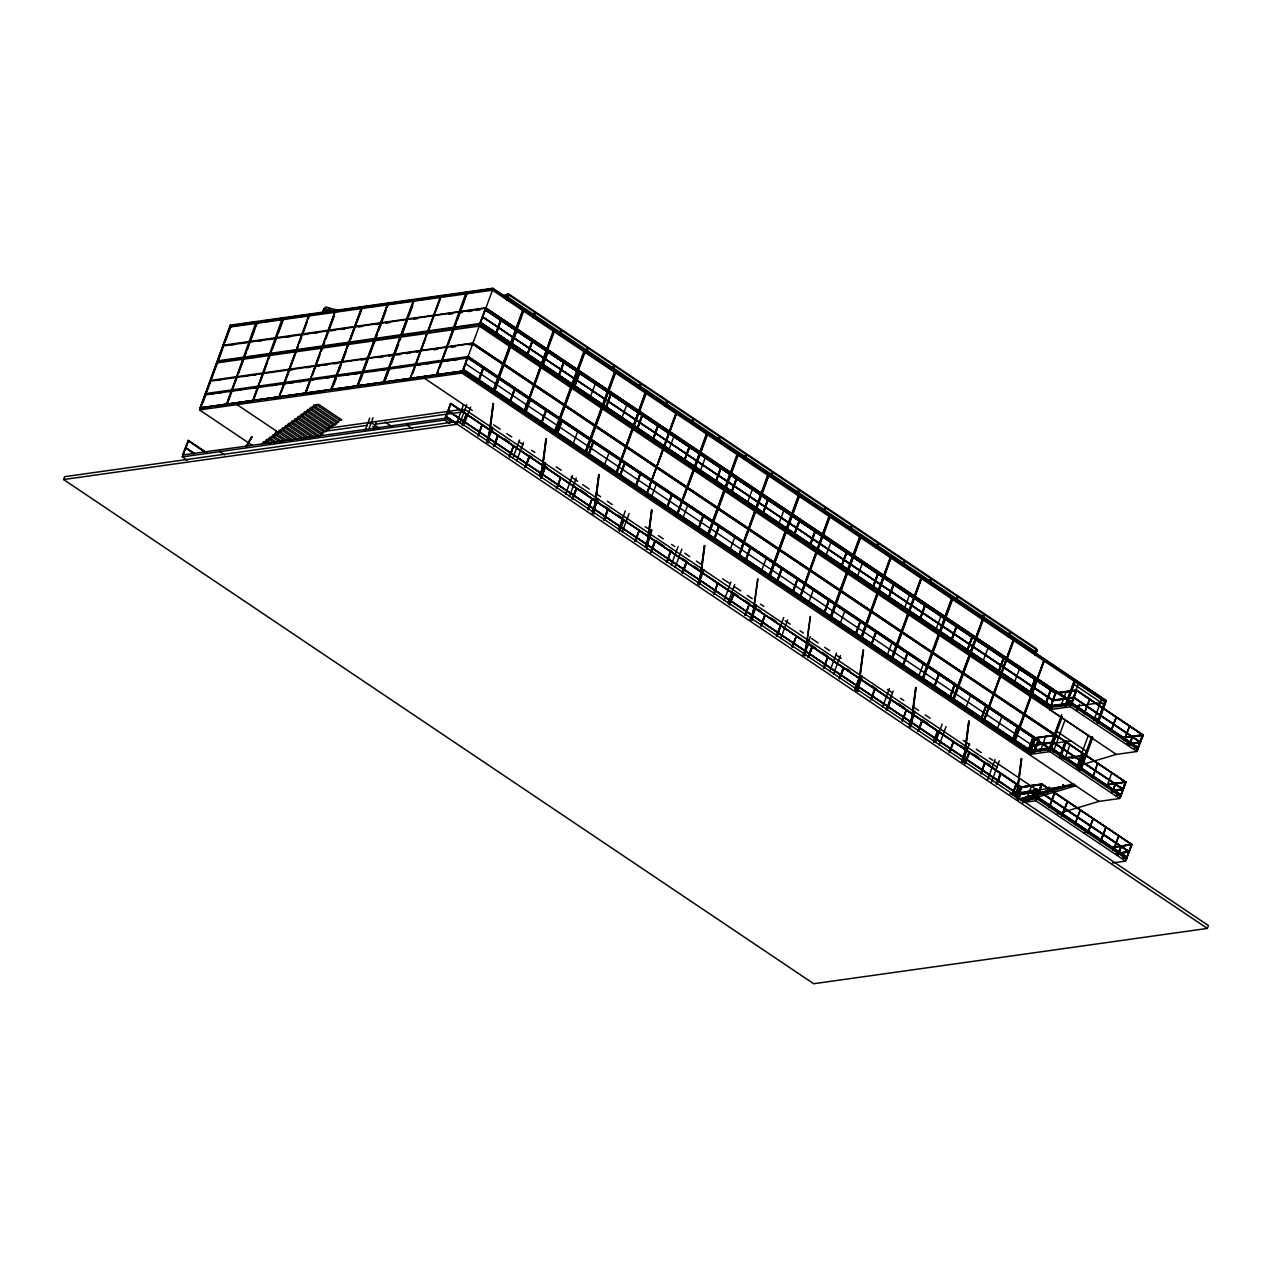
<?xml version="1.0" encoding="UTF-8"?>
<svg xmlns="http://www.w3.org/2000/svg" width="1272" height="1272" viewBox="0 0 1272 1272"><rect width="100%" height="100%" fill="white"/><g stroke="black" fill="none" stroke-linecap="round" stroke-linejoin="round"><path stroke-width="1.5" d="M487.923 442.577L493.043 403.606M488.178 442.751L493.282 403.463M506.812 300.478L507.576 296.455L506.367 295.772L507.417 295.804M488.432 442.608L493.536 403.637M507.067 300.351L507.576 296.455M541.013 476.125L545.863 439.11M541.268 476.3L546.101 438.967M541.252 478.113L546.356 439.142M593.579 513.586L598.683 474.615M593.833 513.761L598.937 474.488M594.088 513.634L599.192 474.647M646.399 549.091L651.503 510.12M646.653 549.265L651.757 509.993M646.907 549.138L652.011 510.152M699.218 584.595L704.322 545.624M699.473 584.468L704.577 545.497M699.473 584.77L704.831 545.656M752.038 620.1L757.651 579.046M752.293 620.275L757.905 579.221M804.874 655.605L810.232 616.507M805.128 655.78L810.471 616.682M857.948 689.17L863.052 650.199M857.948 691.284L863.306 650.056M858.202 691.157L863.561 650.231M910.514 726.63L915.617 687.643M910.768 726.789L915.872 687.516M911.022 726.662L916.126 687.691M963.333 762.135L968.692 721.208M963.588 762.294L968.946 721.081M963.842 762.167L969.2 721.24M1016.169 797.639L1021.273 758.653M1034.804 655.382L1035.313 651.471M1016.408 797.798L1021.511 758.525M1035.042 655.239L1035.551 651.343M1016.662 797.671L1021.766 758.7M1035.297 655.414L1035.806 651.518M1087.528 832.015L1083.839 832.778M1087.671 831.761L1063.376 815.432L1087.401 831.824M1057.111 813.937L1098.976 801.392L1119.599 798.498L1125.863 781.835L1105.384 785.047M1105.13 785.237L1125.863 781.835M1137.311 749.319L1143.29 735.168L1122.206 737.665L1142.86 734.755L1137.311 749.319L1142.59 734.962M1050.608 707.264L1055.235 693.002L1076.303 690.028L1143.162 734.978L1122.302 737.808M1111.092 847.852L1131.81 844.449L1041.45 784.204L1036.537 798.8L1042.15 784.395L1020.955 787.288M63.6 479.544L64.649 476.682L458.317 421.366L1208.4 925.555L1207.351 928.433L813.683 983.733L63.6 479.544L457.252 424.244L1207.351 928.433M182.993 455.106L188.479 440.382L182.262 456.918L187.191 460.241M200.435 408.566L230.343 325.139L492.789 288.267L1106.306 700.92L1098.229 722.846M193.646 453.532L185.823 447.569M204.538 451.894L188.192 440.43L206.605 452.578M199.911 408.328L230.407 325.441M252.254 445.359L199.545 409.918L230.518 325.743M205.523 393.461L200.372 408.264L199.672 407.787L200.626 407.612M222.807 346.477L217.719 361.582L480.339 324.217M230.868 325.378L230.693 326.348L492.948 288.871L1105.702 700.745L1097.482 723.084M202.884 402.652L205.571 395.354M206.907 391.697L210.278 382.554M211.613 378.897L223.045 347.844M225.065 342.359L231.122 325.918L230.343 325.139M226.543 404.528L256.165 321.88L257.357 322.229L256.022 325.886M226.511 404.273L257.357 322.229M231.806 391.665L227.1 404.448L225.907 404.114M233.158 388.008L237.196 377.053M238.532 373.396L245.925 353.282M247.277 349.641L254.67 329.528M220.469 449.684L219.754 451.64L224.683 454.963M237.753 402.699L237.037 404.655L290.7 440.637M254.32 357.671L255.036 355.715M267.533 321.784L268.01 320.465M252.794 400.839L282.4 318.191L283.608 318.541L278.218 333.153M252.746 400.601L283.608 318.541M258.725 386.147L253.351 400.76L252.158 400.426M260.076 382.49L267.47 362.393M268.805 358.736L270.157 355.079M272.176 349.609L276.883 336.81M279.029 397.166L309.287 314.931M278.997 396.912L309.207 314.423L308.508 318.509M262.525 443.801L263.24 441.845L268.106 441.161L271.206 443.244M281.605 391.601L288.998 371.504M290.35 367.846L298.411 345.92M299.763 342.263L301.782 336.778M303.118 333.121L307.156 322.166M264.958 443.467L266.389 439.54L271.27 438.856L275.913 441.988M268.106 441.161L269.553 437.25L274.418 436.566L282.177 441.766M271.27 438.856L272.717 434.945L277.582 434.261L286.884 440.51M274.116 436.328L275.976 431.303M274.418 436.566L275.865 432.639L280.746 431.955L293.132 440.287M277.582 434.261L279.029 430.349L283.895 429.666L297.839 439.031M322.388 312.658L323.724 309.001L325.918 309.637M322.834 312.785L324.408 308.269L326.093 308.031L325.235 310.384L323.549 310.622M323.486 312.976L325.68 306.981L339.831 310.813M280.746 431.955L282.177 428.044L287.059 427.36L304.103 438.808M283.895 429.666L285.341 425.738L290.207 425.055L310.352 438.602M287.059 427.36L288.49 423.449L293.371 422.765L315.059 437.345M290.207 425.055L291.654 421.143L296.519 420.46L319.765 436.073L323.645 431.828L326.077 431.478L327.524 427.567M293.371 422.765L294.818 418.838L299.683 418.154L322.929 433.784M305.28 393.477L335.458 310.734L305.232 393.223M306.504 391.569L310.543 380.598M312.562 375.113L319.956 355.015M321.307 351.358L324.662 342.232M326.014 338.575L334.075 316.649M296.519 420.46L297.966 416.548L302.847 415.865L326.077 431.478M299.683 418.154L301.13 414.243L305.995 413.559L329.241 429.173L329.957 427.217L335.554 424.578L339.433 420.317L341.866 419.983L318.62 404.353L313.755 405.037L312.308 408.964L307.442 409.648L305.995 413.559M302.847 415.865L304.278 411.937L309.16 411.253L332.405 426.883M309.16 411.253L310.591 407.342L315.472 406.658L338.718 422.272M315.472 406.658L316.187 404.703L339.433 420.317M331.515 389.789L361.773 307.554M330.879 389.359L362.329 307.474M331.483 389.534L361.741 307.299M334.091 384.224L336.11 378.738M338.797 371.44L341.5 364.126M342.836 360.469L346.207 351.326M348.21 345.857L355.619 325.743M356.955 322.102L361.661 309.303M357.766 386.1L387.944 303.372L387.229 307.442M357.13 385.67L387.944 303.372M357.734 385.845L387.976 303.611M360.342 380.535L368.403 358.609M369.755 354.952L377.148 334.854M378.5 331.197L385.893 311.099M364.921 431.113L369.691 418.138M384.001 382.411L413.623 299.763L414.815 300.097L413.623 299.763M383.365 381.982L414.195 299.683M383.969 382.156L414.227 299.938M385.241 380.503L389.948 367.719M391.299 364.062L398.692 343.965M400.028 340.308L407.422 320.21M408.773 316.553L412.812 305.582M368.975 428.791L373.078 417.661M373.459 429.491L376.194 422.065M410.252 378.722L440.51 296.503M410.22 378.468L441.066 296.424M412.828 373.157L414.847 367.688M416.183 364.031L420.221 353.06M421.573 349.403L425.595 338.447M426.947 334.79L434.34 314.693M435.692 311.036L440.398 298.236M407.915 423.353L407.199 425.309L412.144 428.632M425.214 376.369L424.482 378.325L472.262 410.427M441.782 331.34L442.497 329.384M454.978 295.438L455.471 294.134M436.487 375.033L466.108 292.385L467.317 292.735L465.965 296.392M436.455 374.779L467.317 292.735M438.395 371.297L437.059 374.954L435.867 374.604M439.746 367.656L447.14 347.542M448.491 343.901L455.885 323.788M457.22 320.147L464.614 300.033M452.005 422.511L445.057 417.979L450.908 403.51L1021.273 787.495L1041.895 784.601M462.34 371.456L467.635 356.637L1053.661 751.45L1050.736 749.86M472.437 344.044L472.612 343.09L210.802 380.376M1052.071 709.251L479.639 324.471L484.918 309.653L1055.553 693.431M485.395 308.81L485.586 307.84L223.777 345.141M492.789 288.267L492.598 289.221L1105.813 701.031M182.262 456.918L444.691 420.046L450.622 403.558L1021.67 787.13L1017.568 798.069M199.545 409.918L461.975 373.062L492.948 288.871M455.662 423.385L445.916 416.342L456.092 422.956M1039.256 791.772L1018.634 794.682L447.983 410.729L1018.777 794.285M462.817 371.392L1030.654 752.261M1033.977 752.786L463.072 369.755L1032.18 752.07M465.552 363.697L1035.615 747.602M1049.972 748.97L467.396 357.75L468.191 356.526L1038.97 740.145L1034.343 752.706M210.516 381.155L473.136 343.329L1126.006 782.153L1120.712 796.51L1050.29 749.431M1071.739 703.289L1050.831 706.103L480.498 322.373L1051.292 705.928M1052.914 700.618L482.565 316.76L1053.343 700.316M223.49 345.92L486.111 308.094L1071.914 701.858L485.586 307.84M493.075 289.157L1106.052 700.379L1105.877 701.349L492.487 289.046M182.977 454.963L445.757 418.186L450.717 403.876M462.881 371.71L467.778 356.955M456.6 423.512L463.421 404.973M457.252 424.244L458.317 421.366M459.971 423.035L466.792 404.496M1036.553 648.8L508.323 293.737L507.464 296.09L504.889 297.028M506.765 299.906L508.736 294.786L1036.966 649.849L1034.995 654.969M507.226 300.033L508.546 296.408L507.385 295.629M462.102 424.959L466.379 414.147L462.42 424.912M462.467 425.198L466.76 414.386L462.801 425.166M463.771 425.595L470.608 407.056M523.476 309.175L492.98 392.046L493.933 391.871M493.457 391.983L523.953 309.096L522.999 309.287L492.741 391.522L493.695 391.331M477.811 435.517L482.104 424.705L478.177 435.771M478.51 435.724L482.136 424.991M486.683 440.287L491.469 427.297M486.572 442.052L492.026 427.217M486.604 442.306L492.057 427.472M487.192 442.481L492.662 427.646M533.636 317.777L534.971 314.152L533.811 313.373M493.52 446.075L497.813 435.263L493.854 446.027M493.886 446.329L498.179 435.517L494.22 446.281M554.115 329.766L523.619 412.637L524.573 412.462L554.831 330.227L553.877 330.418M554.226 330.052L524.016 412.541L553.638 329.877L554.338 330.354M509.229 456.632L513.522 445.82L509.595 456.887M509.929 456.839L513.554 446.122M512.791 458.54L519.628 440.001M558.885 334.759L560.221 331.133L561.381 331.913L560.046 335.538M516.607 461.1L523.428 442.561M524.938 467.206L529.232 456.378L525.272 467.158M525.304 467.444L529.597 456.632L525.638 467.396M554.497 432.591L555.212 433.052L585.47 350.818L584.754 350.356M554.608 432.877L584.834 350.404M554.735 433.18L585.215 350.293L584.261 350.484L554.02 432.703L554.974 432.512M539.503 475.792L544.289 462.801M585.295 352.503L586.63 348.878L587.791 349.657M540.139 476.205L544.845 462.722M540.711 476.125L545.481 463.151M540.648 477.763L544.941 466.951L540.982 477.716M541.029 478.002L545.306 467.19L541.347 477.97M556.357 488.321L560.65 477.509L556.739 488.575M557.057 488.528L560.698 477.795M565.627 494.045L572.448 475.505M611.705 370.263L613.04 366.638L614.201 367.417M615.394 370.947L584.897 453.834L585.851 453.643L616.109 371.424L615.155 371.599M569.427 496.605L576.248 478.065M585.359 453.77L615.855 370.883L614.901 371.074L584.659 453.293L585.597 453.118M572.082 498.878L576.359 488.066L572.4 498.831M572.448 499.133L576.741 488.321L572.782 499.085M587.791 509.436L592.084 498.624L588.157 509.69M588.491 509.643L592.116 498.926M592.339 511.296L596.425 500.166M638.115 388.024L639.45 384.382L640.611 385.162L639.275 388.803M592.243 513.316L597.713 498.481M592.959 511.726L597.061 500.596M592.847 513.49L598.301 498.656M646.033 391.538L615.537 474.424L616.491 474.233L646.733 392.015L645.794 392.189M646.144 391.84L615.918 474.313L645.54 391.665L646.255 392.126M603.5 520.01L607.793 509.182L603.834 519.962M603.866 520.248L608.159 509.436L604.2 520.2M618.446 529.565L625.268 511.01M664.525 405.768L665.86 402.143L667.021 402.922L665.685 406.547M619.21 530.567L623.503 519.755L619.543 530.519M619.575 530.806L623.868 519.994L619.909 530.774M622.247 532.109L629.068 513.57M646.526 494.665L676.752 412.176L646.558 494.919M634.919 541.125L639.212 530.313L635.285 541.379M635.618 541.331L639.26 530.599M645.158 546.801L651.296 530.106M645.715 546.722L651.852 530.027M645.794 547.23L650.533 533.986M646.351 547.151L651.121 534.16M650.628 551.682L654.921 540.87L650.294 553.431M651.01 551.937L655.287 541.125L651.328 551.889M707.296 432.734L676.815 515.605L707.773 432.671L706.819 432.846L676.561 515.081L677.515 514.89M666.353 562.24L670.63 551.428L666.719 562.494M667.037 562.447L670.678 551.73M671.266 565.07L678.087 546.515M717.344 441.273L718.68 437.648L719.841 438.427M675.066 567.614L681.887 549.075M682.062 572.813L686.339 562.001L682.38 572.766M682.428 573.052L686.721 562.24L682.762 573.004M737.935 453.325L707.439 536.212L708.393 536.021L738.65 453.786L737.696 453.977M707.836 536.1L738.062 453.611M707.916 536.148L707.2 535.671L737.458 453.452L738.173 453.913M697.772 583.371L702.065 571.176M698.09 583.323L701.731 572.607M743.754 459.033L745.09 455.392L746.251 456.187M697.851 584.087L703.384 569.745M698.471 583.578L702.096 572.845M699.171 582.655L703.957 569.665M713.481 593.929L717.774 583.117L713.846 594.183M714.18 594.135L717.806 583.403M738.793 556.087L738.078 556.802L739.032 556.611L769.29 474.392L768.574 473.915M738.444 556.436L768.654 473.963M738.555 556.739L769.051 473.852L768.097 474.043L738.396 556.182M724.086 600.575L730.907 582.019M770.164 476.777L771.5 473.152L772.676 473.931M727.886 603.135L734.723 584.579M729.19 604.486L733.483 593.674L729.524 604.438M729.556 604.741L733.849 593.929L729.889 604.693M744.899 615.044L749.192 604.232L745.265 615.298M745.599 615.25L749.24 604.534M750.114 619.671L755.584 604.82M750.687 619.591L756.14 604.741M796.59 494.538L797.926 490.913L799.086 491.692M751.434 618.24L756.204 605.249M751.99 618.16L756.093 607.03M799.213 494.506L768.717 577.393L769.671 577.202L799.929 494.983L798.975 495.158M769.194 577.329L799.691 494.442L798.737 494.633L768.479 576.868L769.433 576.677M760.608 625.617L764.901 614.805L760.942 625.57M760.99 625.856L765.267 615.044L761.308 625.808M776.333 636.175L780.611 625.363L776.651 636.127M776.699 636.413L783.743 617.524M777.017 636.382L780.658 625.649M780.722 638.639L787.543 620.084M829.853 515.112L799.357 597.983L800.311 597.808L830.568 515.573L829.614 515.764M829.964 515.399L799.754 597.888L829.376 515.224L830.075 515.685M792.043 646.733L796.32 635.921L792.408 646.987M792.742 646.939L796.367 636.207M802.934 655.175L808.404 640.341M803.507 655.096L810.328 636.541M803.538 655.35L808.324 642.36M804.826 653.665L808.913 642.535M807.752 657.29L812.045 646.478L808.07 657.242M808.118 657.545L812.411 646.733L808.451 657.497M830.234 617.922L830.95 618.399L861.208 536.164L860.492 535.703M830.346 618.224L860.572 535.735M830.457 618.51L860.953 535.639L859.999 535.814L829.757 618.049L830.711 617.858M823.461 667.848L827.754 657.036L823.827 668.102M824.161 668.054L827.786 657.338M829.742 671.584L836.563 653.029M875.82 547.787L877.155 544.162L878.316 544.941M833.542 674.144L840.363 655.589M839.17 678.421L843.463 667.609L839.504 678.374M839.536 678.66L843.829 667.848L839.87 678.612M861.064 636.811L890.639 556.405L891.593 556.23L861.096 639.101M891.131 556.293L860.635 639.18L861.589 638.989L891.274 556.834M854.879 688.979L859.172 678.167L855.213 688.931M855.261 689.233L859.538 678.405L855.579 689.186M855.77 690.68L858.489 683.255M859.856 679.55L861.224 675.845M902.23 565.547L903.565 561.922L904.726 562.701M856.358 690.855L861.78 675.766M857.646 689.17L861.732 678.04M870.589 699.536L874.882 688.724L870.97 699.791M871.288 699.743L874.929 689.011M921.771 576.884L891.274 659.77L892.229 659.58L921.914 577.424M891.656 659.659L921.882 577.186M891.736 659.707L891.02 659.23L921.278 577.011L922.232 576.82L921.532 577.536M882.561 707.089L889.382 688.534M929.8 584.087L931.136 580.445L929.975 579.666M886.314 710.094L893.183 691.093M886.632 710.046L890.273 699.33M886.679 710.348L890.972 699.536L886.997 710.301M902.023 720.652L906.3 709.84L902.389 720.906M902.723 720.858L906.348 710.142M922.152 679.709L922.868 680.17L953.11 597.951L952.41 597.474L922.264 679.995M922.375 680.297L952.871 597.411L951.917 597.602L921.659 679.836L922.613 679.645M909.273 724.325L914.043 711.35M909.194 726.36L914.616 711.271M909.909 724.754L913.996 713.624M909.782 726.535L914.568 713.544M956.21 601.831L957.546 598.206L956.385 597.427M917.732 731.225L922.025 720.413L918.05 731.177M918.098 731.464L922.391 720.652L918.432 731.416M933.441 741.783L937.734 730.971L933.775 741.735M933.807 742.037L938.1 731.209L934.141 741.989M935.381 742.594L942.202 724.054M953.014 700.888L983.033 618.081M939.181 745.154L946.018 726.598M949.151 752.34L953.443 741.528L949.516 752.595M949.85 752.547L953.491 741.815M961.409 761.69L966.863 746.855M961.966 761.61L967.436 746.775M1007.869 636.557L1009.205 632.931L1010.366 633.71L1009.046 637.336M962.045 762.119L967.467 747.03M962.602 762.039L969.439 743.484M964.86 762.898L969.153 752.086L964.526 764.647M965.241 763.152L969.518 752.34L965.559 763.105M1013.784 638.957L983.574 721.447L1013.752 638.703M1013.911 639.26L983.177 721.542L984.131 721.367L1014.388 639.132L1013.434 639.323M980.569 773.456L984.862 762.644L980.951 773.71M981.269 773.662L984.91 762.946M987.517 779.959L995.038 759.559M1035.456 655.096L1036.791 651.471L1035.631 650.676M991.333 782.519L999.283 760.879M996.294 784.029L1000.571 773.217L996.612 783.981M996.66 784.268L1000.953 773.456L996.978 784.22M1014.245 739.779L1044.392 659.293L1014.182 741.783M1014.054 741.497L1014.77 741.958L1044.789 659.198L1014.881 740.209M1014.293 742.069L1013.577 741.608M1012.003 794.587L1016.296 783.775L1012.321 794.539M1012.369 794.841L1016.662 784.013L1012.703 794.793M1035.535 737.983L1030.05 752.579L1035.647 738.173M1016.694 797.735L1020.653 786.971L1041.72 783.997L1131.953 844.767L1126.34 859.157L1131.524 844.354M1033.325 752.547L1038.683 739.986L1034.009 752.754M1016.869 797.862L1020.987 786.923M1033.643 752.499L1038.27 739.938M1055.553 692.954L1050.131 707.471L1071.453 704.783L1076.732 690.426L1055.537 693.304M1017.059 797.989L1021.305 786.875M1038.588 739.891L1033.691 752.786L463.485 369.309M1143.146 734.85L1136.882 751.514L1116.275 754.407L1049.718 709.665L1055.967 693.002M1017.25 798.116L1021.4 786.986M1017.934 799.436L1020.573 792.265M1020.891 792.218L1018.3 799.691L1065.872 785.444M1018.634 799.643L1021.273 792.456M1040.353 751.132L1045.6 736.488M1026.234 800.247L1031.513 785.889M1060.816 706.278L1066.095 691.92M1048.255 751.243L1061.691 714.689M1064.378 707.391L1074.474 679.979L1075.428 679.789L1065.491 706.183M1035.329 789.848L1032.355 797.067L1034.629 789.642M1049.479 749.335L1061.579 716.438M1064.95 707.312L1074.951 679.852M1031.989 796.813L1034.963 789.594M1049.511 749.59L1061.627 716.692M1032.355 797.067L1034.995 789.896M1050.116 749.765L1062.215 716.867M1066.254 705.896L1075.667 680.313L1074.713 680.504M1056.158 735.089L1034.963 737.983L1029.668 752.34L1050.64 749.542L1055.84 734.882L1035.217 737.776L1029.255 754.519L1049.877 751.625L1056.142 734.962M1058.24 737.808L1058.956 737.092L1058.24 737.808L472.325 343.869M485.284 308.619L1071.453 701.921M1053.248 751.959L1065.157 719.618M1070.547 704.974L1078.767 682.635M1021.527 800.756L1036.521 798.657L1041.72 783.997M1022.64 802.584L1035.758 800.74L1042.022 784.077L1131.81 844.449L1110.631 847.454L1131.953 844.767M1049.718 709.665L1070.324 706.771L1076.589 690.108M1060.037 755.425L1065.411 740.797M1076.843 709.744L1078.195 706.087M1049.384 787.225L1047.413 792.615L1048.033 788.815M1059.926 757.174L1065.984 740.717M1077.4 709.665L1078.751 706.008M1049.066 787.273L1047.413 792.615M1059.958 757.412L1066.016 740.972M1077.448 709.903L1079.467 704.434M1061.23 755.759L1066.62 741.147M1064.934 759.018L1069.895 744.708M1049.003 807.179L1054.615 792.774L1049.336 807.132M1084.062 713.528L1089.675 699.123L1084.428 713.783M1063.456 784.601L1061.802 788.243L1063.122 784.649M1078.91 768.797L1076.684 766.491L1081.454 768.956M1085.414 755.266L1085.7 756.172L1081.486 753.437L1082.186 752.722M1098.96 720.143L1094.683 717.535L1098.149 720.683M1076.494 767.588L1088.403 735.232M1093.793 720.604L1102.013 698.249M1061.834 815.797L1067.447 801.392L1062.152 815.75M1080.23 768.177L1091.662 737.108M1097.036 722.496L1105.098 700.57L1106.052 700.379M1080.119 769.926L1092.219 737.029M1103.031 708.361L1097.736 722.719L1105.527 700.141M1063.519 815.781L1087.814 832.111M1080.151 770.18L1092.251 737.283M1080.659 769.862L1080.85 768.908M1080.755 770.355L1092.855 737.458M1074.665 824.431L1080.262 810.026L1075.031 824.669M1092.457 777.51L1097.736 763.152L1092.823 777.764M1110.679 731.416L1116.291 717.01L1111.013 731.368M1087.481 833.049L1093.093 818.643L1087.814 833.001M1122.556 737.871L1143.019 735.359L1076.033 690.219M1106.767 787.13L1111.728 772.82M1124.003 740.368L1129.6 725.962L1124.369 740.622M1111.696 792.377L1115.687 783.6L1112.396 792.567M1128.979 745.376L1132.287 736.409M1112.062 792.615L1115.321 783.345M1129.345 745.63L1132.605 736.361L1129.679 745.583M1100.312 841.667L1105.925 827.261L1100.646 841.619M1125.307 781.946L1120.712 796.51M1120.346 796.256L1125.561 781.739M1113.143 850.3L1118.756 835.895L1113.509 850.539M1117.643 854.975L1120.95 846.007M1117.977 854.927L1121.268 845.959L1118.994 853.385M1118.676 853.433L1121.316 846.262M1112.428 862.941L1125.561 861.112L1131.539 844.481M1123.24 858.282L1127.103 857.233L1037.316 796.876M245.687 447.14L251.602 436.821M323.724 309.001L324.885 309.796L322.484 313.039L324.646 309.668M245.941 447.315L251.776 436.884M246.132 447.378L252.031 437.059M508.323 293.737L503.187 295.597M1082.011 764.679L1116.275 754.407M1014.341 795.604L1031.465 790.468M1014.229 795.986L1037.078 789.133M1014.547 796.192L1037.396 789.356M1017.982 799.5L1059.846 786.955M1020.096 799.532L1071.485 784.124M1021.321 800.231L1074.601 784.252M1026.266 800.597L1075.73 785.762M240.774 324.185L230.55 325.998M244.685 323.629L258.391 321.705M262.318 321.164L268.185 320.337M272.113 319.781L276.024 319.224M279.935 318.684L313.23 314.009M317.157 313.453L330.863 311.529M334.775 310.972L340.658 310.145M344.569 309.605L348.496 309.048M352.408 308.508L385.702 303.817M389.614 303.277L403.319 301.353M407.247 300.796L413.114 299.969M417.041 299.429L420.953 298.872M424.864 298.316L430.747 297.489M434.658 296.948L458.159 293.641M462.086 293.101L475.792 291.161M479.703 290.62L493.409 288.696L489.211 290.032M230.168 326.093L231.122 325.918M244.399 324.424L248.31 323.867M254.193 323.04L258.105 322.484M262.032 321.943L265.943 321.387M271.826 320.56L275.738 320.019M299.238 316.712L305.121 315.885M316.871 314.232L320.783 313.691M326.65 312.864L330.577 312.308M334.488 311.767L338.416 311.211M344.283 310.384L348.194 309.827M354.077 309.017L359.944 308.19M371.694 306.536L377.577 305.709M389.327 304.056L395.21 303.229M399.122 302.688L403.033 302.132M406.961 301.575L410.872 301.035M416.755 300.208L428.505 298.554M444.167 296.36L450.034 295.533M461.8 293.88L467.667 293.053M471.578 292.496L475.505 291.956M479.417 291.399L483.328 290.843M230.041 327.047L492.471 290.175L1105.225 702.049M508.736 294.786L507.051 295.025L506.177 297.378L507.862 297.139L1036.108 652.202L1034.406 652.441M231.329 344.823L235.24 344.267M241.108 343.44L245.035 342.899M258.741 340.976L262.652 340.419M268.535 339.592L272.447 339.036M286.152 337.112L290.08 336.571M303.785 334.647L307.697 334.091M313.58 333.264L317.491 332.708M331.197 330.784L335.124 330.243M340.991 329.416L344.919 328.86M358.625 326.936L362.536 326.379M376.242 324.455L380.169 323.915M386.036 323.088L389.963 322.531M413.464 319.24L417.375 318.684M448.714 314.279L452.625 313.723M458.508 312.912L462.42 312.356M468.303 311.529L472.214 310.972M476.125 310.432L480.053 309.875M485.3 309.907L479.528 324.296M523.237 309.827L524.191 309.637L494.108 392.078M479.639 324.471L480.339 323.756L1051.562 708.297M239.263 358.561L251.013 356.907M256.896 356.08L260.808 355.524M264.735 354.983L268.646 354.427M274.514 353.6L278.441 353.06M329.353 345.905L333.28 345.348M337.191 344.807L341.103 344.251M346.986 343.424L350.897 342.868M354.824 342.327L358.736 341.771M401.825 335.729L405.736 335.172M409.663 334.615L413.575 334.075M419.442 333.248L423.369 332.692M427.281 332.151L431.192 331.595M464.487 326.92L468.414 326.363M216.828 362.933L479.274 326.061L1092.012 737.935M516.353 330.768L511.439 345.38L516.718 331.022M473.136 343.329L902.071 631.643L901.355 632.359M216.399 380.344L220.31 379.787M243.811 376.48L247.738 375.94M251.649 375.383L255.561 374.827M288.855 370.152L292.783 369.611M306.488 367.688L310.4 367.131M316.283 366.304L320.194 365.748M324.122 365.207L328.033 364.651M333.9 363.824L337.827 363.283M361.328 359.976L365.239 359.42M378.945 357.496L382.872 356.955M388.739 356.128L392.666 355.572M396.578 355.031L400.489 354.475M406.372 353.648L410.284 353.091M416.167 352.265L420.078 351.724M433.784 349.8L437.711 349.244M451.417 347.32L455.328 346.763M469.034 344.839L472.961 344.299L472.612 343.09M205.126 393.652L468.191 356.526M468.096 357.035L498.735 377.625M209.403 394.32L213.314 393.764M217.226 393.223L221.153 392.666M228.976 391.569L232.903 391.013M236.815 390.472L240.726 389.916M254.448 387.992L258.359 387.435M272.065 385.511L275.992 384.955M281.859 384.144L285.771 383.588M289.698 383.031L293.609 382.49M299.492 381.664L303.404 381.107M309.287 380.28L313.198 379.74M326.904 377.816L330.815 377.259M344.537 375.335L348.449 374.779M354.332 373.952L358.243 373.411M371.949 371.488L375.86 370.931M381.743 370.104L385.655 369.548M399.376 367.624L403.288 367.083M416.993 365.159L420.905 364.603M426.788 363.776L430.699 363.22M444.421 361.296L448.332 360.755M454.199 359.928L458.127 359.372M548.137 352.137L542.81 366.209M278.393 396.737L279.586 397.087M304.644 393.048L305.837 393.398M409.616 378.293L410.808 378.643M463.056 370.74L1030.972 753.072M199.911 407.867L462.706 371.106M199.799 408.153L463.056 371.201M202.391 408.296L206.318 407.74M220.024 405.816L223.936 405.275M229.819 404.448L233.73 403.892M237.641 403.351L241.569 402.795M247.436 401.968L253.319 401.141M274.863 398.12L280.73 397.293M292.481 395.64L296.408 395.083M310.114 393.159L314.025 392.619M319.908 391.792L323.819 391.235M337.525 389.312L341.453 388.755M347.32 387.944L351.247 387.388M364.953 385.464L368.864 384.907M382.57 382.983L386.497 382.427M392.364 381.616L396.292 381.059M402.159 380.233L406.07 379.676M409.997 379.135L413.909 378.579M419.792 377.752L423.703 377.212M437.409 375.272L441.336 374.731M455.042 372.807L458.953 372.251M499.053 377.768L494.14 392.364L499.435 378.007M188.272 440.748L182.627 454.851M595.28 383.826L589.954 397.882M530.853 399.138L525.527 413.193M185.41 447.998L193.932 453.5M327.174 428.394L461.911 409.457M367.846 423.163L371.217 422.686L379.454 428.219M461.577 409.997L464.948 409.52L996.978 767.143M329.241 429.173L326.809 429.523L303.563 413.893M322.547 431.621L367.449 425.309M375.256 424.212L461.18 412.144M319.765 436.073L317.332 436.423L294.086 420.793M626.698 404.941L621.372 419.013M577.981 430.81L572.654 444.882M673.826 436.63L668.5 450.685M707.057 433.386L708.011 433.195L677.197 515.51M609.415 451.942L604.089 465.997M705.26 457.745L699.934 471.817M656.543 483.614L651.216 497.686M646.876 494.299L646.176 495.015L677.133 412.064L676.179 412.255L646.494 494.411M752.388 489.434L747.062 503.489M687.961 504.745L682.635 518.801M783.806 510.549L778.48 524.62M735.105 536.418L729.778 550.49M830.95 542.238L825.623 556.293M766.523 557.549L761.197 571.605M862.368 563.353L857.042 577.424M813.651 589.222L808.34 603.294M909.496 595.042L904.185 609.097M845.085 610.353L839.759 624.409M940.93 616.157L935.604 630.228M983.113 618.113L952.299 700.427L953.253 700.236M982.795 618.733L983.749 618.542L953.491 700.777L952.553 700.952L983.956 615.966L982.795 615.171M860.397 638.639L861.335 638.449M892.213 642.026L886.886 656.098M988.058 647.846L982.731 661.917M923.631 663.157L918.32 677.213M1035.281 650.087L1036.966 649.849M1035.758 651.614L1036.791 651.471M1019.476 668.961L1014.166 683.032M1000.476 674.558L1001.175 673.842L665.32 448.46M970.774 694.83L965.448 708.902M1055.41 693.113L1076.605 690.235M1076.462 690.632L1055.855 693.526L484.918 309.653M1053.041 700.093L1073.95 697.279M1052.882 700.49L1073.966 697.406M1073.822 697.803L1053.2 700.697L482.692 317.11M1071.199 702.573L485.872 308.746M1071.899 703.019L1050.99 705.833L1071.596 702.812L1138.456 747.761L1134.258 748.461M1071.755 703.416L1051.149 706.31L480.641 322.722M1105.352 701.095L1106.306 700.92M1002.193 715.961L996.866 730.017M1073.361 706.517L1101.473 702.573M1116.339 717.313L1111.06 731.67M1098.849 719.968L1094.683 717.535M1098.738 721.971L1099.103 722.48M1035.329 738.221L1056.269 735.28L1050.656 749.685M1032.578 744.947L1053.2 742.053L1123.24 789.133L1111.998 790.723M1032.896 745.169L1053.518 742.276M1032.435 745.344L1053.359 742.53L1123.081 789.403L1111.855 791.105M1032.753 745.551L1053.375 742.657M1054.52 743.214L1071.39 740.845M1030.511 750.56L1051.133 747.666L1121.173 794.746L1115.544 795.541M1030.829 750.782L1051.451 747.888M1030.368 750.957L1051.292 748.143M1030.686 751.164L1051.308 748.27M1127.087 743.786L1140.507 742.021M1126.944 744.168L1140.523 742.148L1073.648 697.199M1127.262 744.39L1140.38 742.546L1073.504 697.597M1081.486 753.437L1085.175 755.918M1061.866 758.255L1081.438 755.504M1134.401 748.079L1138.44 747.634M1063.535 758.764L1081.152 756.284M1134.576 748.683L1138.313 748.159L1071.437 703.209M1071.994 758.096L1075.921 757.54M1076.446 767.143L1080.135 769.624M1081.804 769.465L1076.684 766.491M1020.844 787.098L1042.038 784.204M1009.904 794.03L1074.729 784.935M1018.459 794.078L1039.383 791.264L1129.17 851.62L1115.926 853.989M1018.316 794.459L1039.399 791.391M1105.05 785.094L1126.006 782.153M1054.647 793.076L1049.368 807.434M1018.268 799.42L1037.332 797.003M1020.001 799.547L1037.173 797.274M1020.319 799.77L1037.189 797.385M1111.68 790.5L1122.922 788.926M1111.537 790.898L1123.081 789.403L1053.057 742.451M1067.478 801.694L1062.199 816.052M1117.102 795.064L1120.855 794.539M1116.959 795.461L1121.029 795.143L1050.99 748.063L1120.727 795.048M1093.141 818.945L1087.862 833.287M1105.972 827.563L1100.693 841.921M1115.751 853.385L1128.884 851.54M1116.069 853.592L1129.186 851.747L1039.081 791.168M1115.608 853.766L1129.027 852.017L1038.938 791.566M1123.065 857.678L1126.817 857.153M1123.383 857.885L1127.135 857.36L1037.014 796.781M1122.922 858.059L1126.96 857.63M331.515 311.274L324.821 309.319L330.831 311.084M692.27 419.887L693.431 420.682M824.336 508.657L825.496 509.436M850.745 526.417L851.906 527.196M1073.632 684.066L1104.271 704.656M1143.29 735.168L1076.319 690.139L1071.072 704.529L1138.011 749.526M1073.679 697.326L1140.237 742.069M1071.612 702.939L1138.17 747.682M485.204 309.573L1056.11 693.32M1070.324 706.771L1136.882 751.514M1051.165 707.439L479.814 323.501L218.021 360.803M479.878 323.819L663.698 447.378M1002.32 674.987L1031.353 694.496M1032.959 695.593L1050.974 707.502M1056.332 731.05L1086.972 751.641M1055.569 735.073L1125.72 782.232L903.215 632.788M472.898 343.981L1058.702 737.744M467.921 356.558L1038.636 740.177M499.88 378.77L1049.734 748.381M1050.974 749.208L1053.439 750.862M467.858 357.686L1053.661 751.45M467.921 358.004L205.476 394.861M1049.877 751.625L1119.599 798.498M463.167 370.915L200.722 407.787M462.356 370.995L1030.415 752.913M462.245 371.281L1029.938 752.976M461.975 373.062L1098.976 801.392M327.683 307.586L330.974 309.796M493.663 424.832L500.262 429.252M506.844 433.688L511.789 437.012M518.372 441.432L523.317 444.755M531.553 450.288L534.844 452.498M556.262 466.904L561.206 470.227M571.08 476.857L577.679 481.293M582.624 484.616L589.206 489.036M595.789 493.472L600.734 496.796M607.332 501.216L612.261 504.539M645.206 526.688L651.805 531.108M658.387 535.544L663.332 538.867M671.568 544.4L674.86 546.61M684.749 553.256L689.678 556.58M696.277 561.016L701.222 564.323M722.623 578.728L729.222 583.148M734.151 586.472L740.749 590.908M747.332 595.328L752.277 598.651M760.513 604.184L763.804 606.41M785.222 620.8L790.166 624.123M800.04 630.753L803.332 632.979M811.568 638.512L818.166 642.932M824.749 647.369L829.694 650.692M836.276 655.112L841.221 658.435M887.347 689.44L892.292 692.763M900.528 698.296L903.82 700.506M913.693 707.153L918.638 710.476M925.237 714.912L930.166 718.235M963.111 740.368L969.709 744.804M976.292 749.224L981.237 752.547M989.473 758.08L992.764 760.306M994.974 761.785L1037.236 790.198M504.396 438.776L509.341 442.1M529.104 455.392L532.396 457.602M542.285 464.248L547.23 467.571M580.175 489.704L586.758 494.14M593.34 498.56L598.285 501.883M604.884 506.32L609.813 509.643M618.049 515.176L621.356 517.386M655.939 540.648L664.175 546.181M669.12 549.504L672.411 551.714M682.301 558.36L687.23 561.683M693.828 566.104L698.773 569.427M733.356 592.673L738.301 595.996M744.883 600.432L749.828 603.755M758.064 609.288L761.356 611.498M771.245 618.144L776.19 621.467M809.119 643.616L815.718 648.036M822.3 652.472L827.245 655.78M847.009 669.072L850.3 671.282M858.536 676.831L861.844 679.041M871.718 685.688L876.662 689.011M898.08 703.4L904.662 707.82M922.788 720L927.717 723.323M960.662 745.472L963.953 747.682M973.843 754.328L978.788 757.651M987.024 763.184L990.316 765.394M1036.871 797.178L1126.992 857.757M450.352 403.622L1021.257 787.368M1036.505 798.514L1126.674 859.125M1035.758 800.74L1125.561 861.112M448.126 411.079L1018.618 794.555M446.059 416.691L455.948 423.353M444.691 420.046L449.636 423.369M385.193 422.081L391.792 426.518M372.791 426.486L376.083 428.696M313.039 406.992L336.269 422.622M312.308 408.964L335.554 424.578M309.875 409.298L333.121 424.928M306.711 411.603L329.957 427.217M300.399 416.198L323.645 431.828M297.25 418.504L320.496 434.118M290.938 423.099L312.626 437.679M287.774 425.405L306.361 437.902M284.626 427.694L301.655 439.158M281.462 430L295.406 439.381M275.15 434.595L284.451 440.843M271.985 436.9L279.729 442.115M268.837 439.206L275.022 443.372M265.673 441.495L268.774 443.578M187.906 440.494L204.808 451.862M185.553 447.601L194.075 453.102M483.344 367.195L478.065 381.552L483.344 367.195M500.627 320.21L495.349 334.568L500.627 320.21M483.71 367.449L478.431 381.807L483.71 367.449M501.009 320.465L495.714 334.822L501.009 320.465M514.763 388.326L509.484 402.683L514.763 388.326M532.062 341.341L526.767 355.699L532.062 341.341M515.144 388.564L509.849 402.922L515.144 388.564M532.427 341.58L527.149 355.937L532.427 341.58M546.197 409.441L540.902 423.799L546.197 409.441M563.48 362.456L558.201 376.814L563.48 362.456M546.562 409.695L541.284 424.053L546.562 409.695M563.846 362.711L558.567 377.069L563.846 362.711M561.906 419.998L556.627 434.356L561.906 419.998M579.189 373.014L573.91 387.372L579.189 373.014M562.272 420.253L556.993 434.611L562.272 420.253M579.555 373.268L574.276 387.626L579.555 373.268M593.324 441.13L588.046 455.487L593.324 441.13M610.608 394.145L605.329 408.503L610.608 394.145M593.69 441.368L588.411 455.726L593.69 441.368M610.989 394.384L605.695 408.741L610.989 394.384M624.743 462.245L619.464 476.603L624.743 462.245M642.042 415.26L636.747 429.618L642.042 415.26M625.124 462.499L619.83 476.857L625.124 462.499M642.408 415.515L637.129 429.872L642.408 415.515M640.468 472.802L635.173 487.16L640.468 472.802M657.751 425.818L652.472 440.176L657.751 425.818M640.834 473.057L635.555 487.415L640.834 473.057M658.117 426.072L652.838 440.43L658.117 426.072M671.886 493.933L666.608 508.291L671.886 493.933M689.17 446.949L683.891 461.307L689.17 446.949M672.252 494.172L666.973 508.53L672.252 494.172M689.535 447.188L684.257 461.545L689.535 447.188M703.305 515.049L698.026 529.406L703.305 515.049M720.588 468.064L715.309 482.422L720.588 468.064M703.67 515.303L698.392 529.661L703.67 515.303M720.97 468.319L715.675 482.676L720.97 468.319M719.014 525.606L713.735 539.964L719.014 525.606M736.313 478.622L731.018 492.98L736.313 478.622M719.395 525.861L714.101 540.218L719.395 525.861M736.679 478.876L731.4 493.234L736.679 478.876M750.448 546.737L745.154 561.095L750.448 546.737M767.732 499.753L762.453 514.111L767.732 499.753M750.814 546.976L745.535 561.334L750.814 546.976M768.097 499.991L762.818 514.349L768.097 499.991M781.867 567.853L776.588 582.21L781.867 567.853M799.15 520.868L793.871 535.226L799.15 520.868M782.232 568.107L776.953 582.465L782.232 568.107M799.516 521.123L794.237 535.48L799.516 521.123M797.576 578.41L792.297 592.768L797.576 578.41M814.859 531.426L809.58 545.783L814.859 531.426M797.942 578.665L792.663 593.022L797.942 578.665M815.241 531.68L809.946 546.038L815.241 531.68M828.994 599.541L823.715 613.899L828.994 599.541M846.293 552.557L840.999 566.915L846.293 552.557M829.376 599.78L824.081 614.138L829.376 599.78M846.659 552.795L841.38 567.153L846.659 552.795M860.428 620.657L855.134 635.014L860.428 620.657M877.712 573.672L872.433 588.03L877.712 573.672M860.794 620.911L855.515 635.269L860.794 620.911M878.078 573.926L872.799 588.284L878.078 573.926M876.138 631.214L870.843 645.572L876.138 631.214M893.421 584.23L888.142 598.587L893.421 584.23M876.503 631.468L871.225 645.826L876.503 631.468M893.787 584.484L888.508 598.842L893.787 584.484M907.556 652.345L902.277 666.703L907.556 652.345M924.839 605.361L919.561 619.718L924.839 605.361M907.922 652.584L902.643 666.941L907.922 652.584M925.221 605.599L919.926 619.957L925.221 605.599M938.974 673.46L933.696 687.818L938.974 673.46M956.274 626.476L950.979 640.834L956.274 626.476M939.356 673.715L934.061 688.072L939.356 673.715M956.639 626.73L951.361 641.088L956.639 626.73M954.684 684.018L949.405 698.376L954.684 684.018M971.983 637.034L966.704 651.391L971.983 637.034M955.065 684.272L949.771 698.63L955.065 684.272M972.349 637.288L967.07 651.646L972.349 637.288M986.118 705.149L980.839 719.507L986.118 705.149M1003.401 658.165L998.123 672.522L1003.401 658.165M986.484 705.388L981.205 719.745L986.484 705.388M1003.767 658.403L998.488 672.761L1003.767 658.403M1017.536 726.264L1012.258 740.622L1017.536 726.264M1034.82 679.28L1029.541 693.638L1034.82 679.28M1017.902 726.519L1012.623 740.876L1017.902 726.519M1035.201 679.534L1029.907 693.892L1035.201 679.534M1033.246 736.822L1027.967 751.18L1033.246 736.822M1050.529 689.837L1045.25 704.195L1050.529 689.837M1033.611 737.076L1028.332 751.434L1033.611 737.076M1050.911 690.092L1045.632 704.45L1050.911 690.092M1083.458 753.819L1078.179 768.177L1083.458 753.819M1083.839 754.073L1078.561 768.431L1083.839 754.073"/></g></svg>
